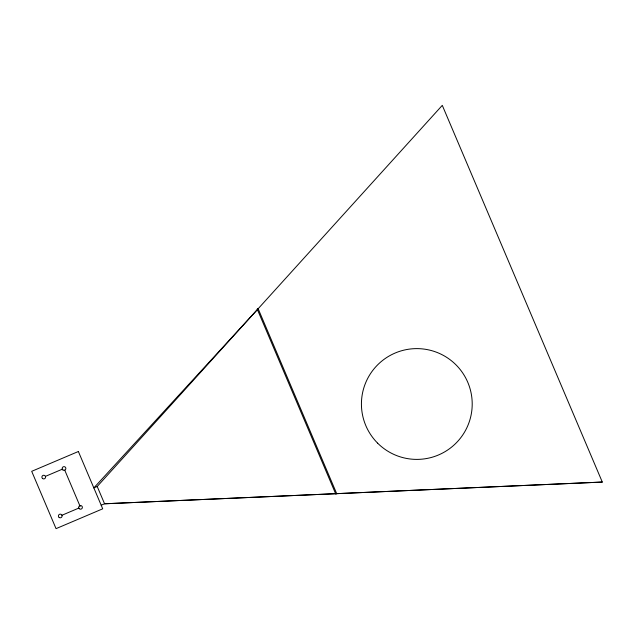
<?xml version="1.0" encoding="UTF-8"?>
<svg xmlns="http://www.w3.org/2000/svg" width="634" height="634" viewBox="0 0 634 634"><rect width="100%" height="100%" fill="white"/><g stroke="black" fill="none" stroke-linecap="round" stroke-linejoin="round"><path stroke-width="0.95" d="M258.149 308.726L257.222 309.123L335.774 494.044L336.702 493.656L258.149 308.726L93.832 487.911L97.216 486.476L442.286 105.355L602.3 482.062L104.57 503.784L101.186 505.227M45.505 476.34L62.33 469.192M61.942 515.26L78.767 508.111M602.3 482.062L104.57 503.784L97.216 486.476M64.747 470.159L80.153 506.455M78.37 451.503L31.7 471.324L56.046 528.645L102.716 508.817L78.37 451.503M377.65 443.174A55.396 55.396 0 0 0 470.325 418.337A55.396 55.396 0 0 0 402.487 350.499A55.396 55.396 0 0 0 377.65 443.174M59.144 517.447A1.839 1.839 0 0 0 62.077 516.203A1.839 1.839 0 0 0 59.533 514.293A1.839 1.839 0 0 0 59.144 517.447M42.629 478.559A1.839 1.839 0 0 0 45.553 477.307A1.839 1.839 0 0 0 43.009 475.405A1.839 1.839 0 0 0 42.629 478.559M62.917 469.945A1.839 1.839 0 0 0 65.849 468.692A1.839 1.839 0 0 0 63.297 466.782A1.839 1.839 0 0 0 62.917 469.945M79.266 508.682A1.839 1.839 0 0 0 82.325 507.81A1.839 1.839 0 0 0 80.035 505.599A1.839 1.839 0 0 0 79.266 508.682"/></g></svg>
